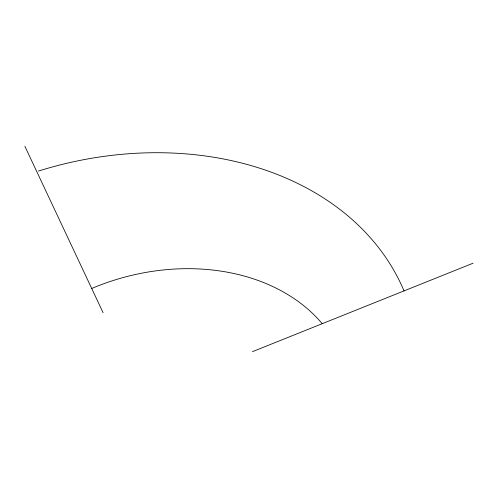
<?xml version="1.0" encoding="UTF-8"?>
<svg xmlns="http://www.w3.org/2000/svg" width="498" height="498" viewBox="0 0 498 498"><rect width="100%" height="100%" fill="white"/><g stroke="black" fill="none" stroke-linecap="round" stroke-linejoin="round"><path stroke-width="0.75" d="M252.498 351.65L473.1 263.199M24.9 146.35L103.098 312.7M91.713 288.479A193.591 148.728 -17 0 1 322.225 323.694M38.358 171.088A312.725 240.26 -17 0 1 404.021 290.9"/></g></svg>
